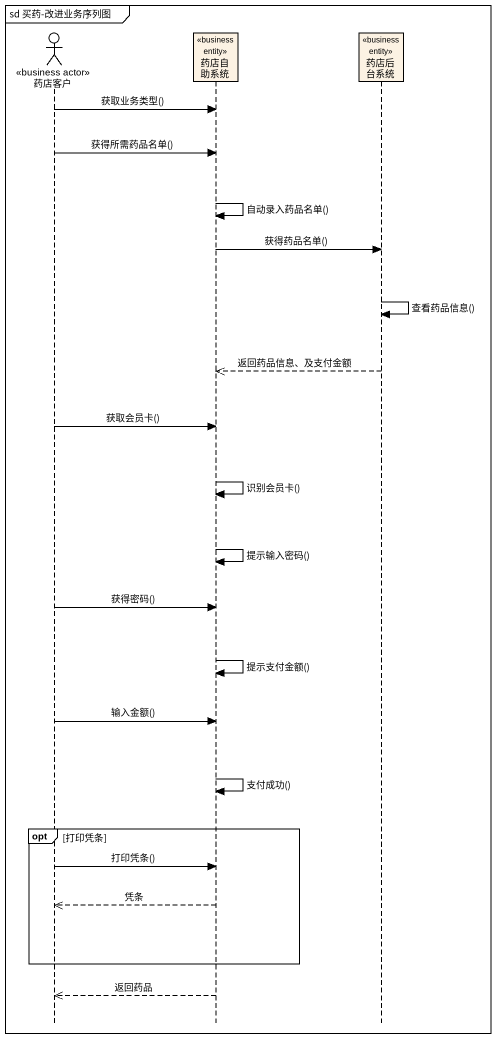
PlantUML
@startuml
mainframe sd 买药-改进业务序列图
hide footbox
actor 药店客户 <<business actor>>
participant 药店自助系统 <<business entity>>
participant 药店后台系统 <<business entity>>

药店客户 -> 药店自助系统 : 获取业务类型()
药店客户 -> 药店自助系统 : 获得所需药品名单()
药店自助系统 -> 药店自助系统 : 自动录入药品名单()
药店自助系统 -> 药店后台系统 : 获得药品名单()
药店后台系统 -> 药店后台系统 : 查看药品信息()
药店后台系统 -->> 药店自助系统 : 返回药品信息、及支付金额
药店客户 -> 药店自助系统 : 获取会员卡()
药店自助系统 -> 药店自助系统 : 识别会员卡()
药店自助系统 -> 药店自助系统 : 提示输入密码()
药店客户 -> 药店自助系统 : 获得密码()
药店自助系统 -> 药店自助系统 : 提示支付金额()
药店客户 -> 药店自助系统 : 输入金额()
药店自助系统 -> 药店自助系统 : 支付成功()
opt 打印凭条
  药店客户 -> 药店自助系统 : 打印凭条()
  药店自助系统 -->> 药店客户 : 凭条
end
药店自助系统 -->> 药店客户 : 返回药品
@enduml
